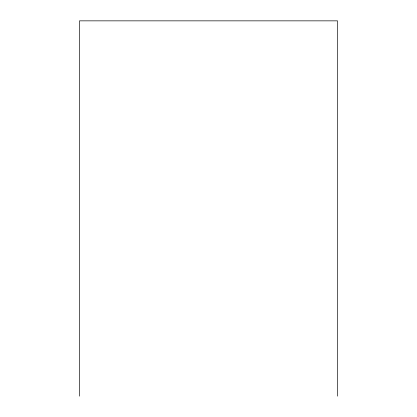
<?xml version="1.0" encoding="UTF-8"?>
<svg xmlns="http://www.w3.org/2000/svg" width="417" height="417" viewBox="0 0 417 417"><rect width="100%" height="100%" fill="white"/><g stroke="black" fill="none" stroke-linecap="round" stroke-linejoin="round"><path stroke-width="0.63" d="M337.525 396.15L337.525 20.85L79.475 20.85L79.475 396.15"/></g></svg>
